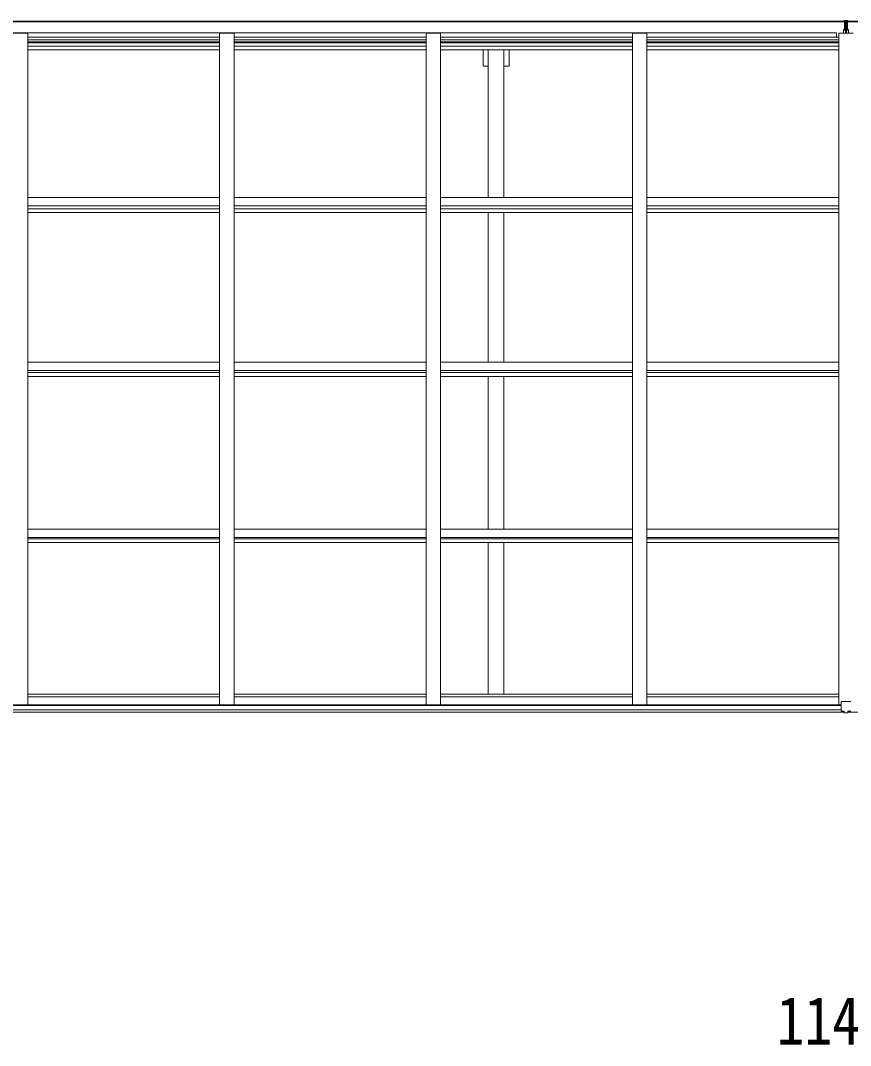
# Model space of a CAD drawing. Units: millimetres at full size; details may follow other scales. Extents: x -9783 to 9892, y -6828 to 6752.
# Drawn here: x 44 to 2924, y 762 to 4318 of the extents above; entities that cross this region are included whole.
import ezdxf
from ezdxf.enums import TextEntityAlignment as Align

# ---------------------------------------------------------------- set-up
doc = ezdxf.new("R2010")
doc.units = ezdxf.units.MM
doc.header["$LTSCALE"] = 35
for name, color, linetype, lineweight in [('0-1_本体', 4, 'Continuous', 9), ('0-7_SHAPE', 3, 'Continuous', 9), ('0-A_寸法', 6, 'Continuous', 9)]:
    doc.layers.add(name, color=color, linetype=linetype, lineweight=lineweight)
doc.styles.add('ＭＳ ゴシック', font='')
doc.styles.get('ＭＳ ゴシック').set_extended_font_data('MS Gothic')

msp = doc.modelspace()

# ---------------------------------------------------------------- linework, layer by layer
at = {"layer": '0-1_本体'}
for p, q in [((-2818.61, 4316.31), (2901.39, 4316.31)), ((-2818.61, 4314.25), (2901.39, 4314.25)), ((8634.39, 4316.31), (2914.39, 4316.31)), ((8634.39, 4314.25), (2914.39, 4314.25)), ((-2787.61, 4276.05), (2875.39, 4276.05)), ((18.89, 4274.21), (68.89, 4274.21)), ((68.89, 1944.1), (68.89, 4274.21)), ((734.89, 1944.1), (734.89, 4274.21)), ((734.89, 4274.21), (784.89, 4274.21)), ((784.89, 1944.1), (784.89, 4274.21)), ((1450.89, 1944.1), (1450.89, 4274.21)), ((1450.89, 4274.21), (1500.89, 4274.21)), ((1500.89, 1944.1), (1500.89, 4274.21)), ((2166.89, 1944.1), (2166.89, 4274.21)), ((2166.89, 4274.21), (2216.89, 4274.21)), ((2216.89, 1944.1), (2216.89, 4274.21)), ((2875.39, 4260.97), (2875.39, 4276.05)), ((2882.89, 1944.1), (2882.89, 4274.21)), ((2882.89, 4274.21), (2932.89, 4274.21)), ((68.89, 4260.97), (734.89, 4260.97)), ((68.89, 4251.61), (734.89, 4251.61)), ((68.89, 4244.53), (734.89, 4244.53)), ((68.89, 4240.75), (734.89, 4240.75)), ((784.89, 4260.97), (1450.89, 4260.97)), ((784.89, 4251.61), (1450.89, 4251.61)), ((784.89, 4244.53), (1450.89, 4244.53)), ((784.89, 4240.75), (1450.89, 4240.75)), ((1500.89, 4260.97), (2166.89, 4260.97)), ((1500.89, 4251.61), (2166.89, 4251.61)), ((1500.89, 4244.53), (2166.89, 4244.53)), ((1500.89, 4240.75), (2166.89, 4240.75)), ((2216.89, 4260.97), (2882.89, 4260.97)), ((2216.89, 4251.61), (2882.89, 4251.61)), ((2216.89, 4244.53), (2882.89, 4244.53)), ((2216.89, 4240.75), (2882.89, 4240.75)), ((68.89, 4229.4), (734.89, 4229.4)), ((68.89, 4216.58), (734.89, 4216.58)), ((784.89, 4229.4), (1450.89, 4229.4)), ((784.89, 4216.58), (1450.89, 4216.58)), ((1500.89, 4229.4), (2166.89, 4229.4)), ((1500.89, 4216.58), (2166.89, 4216.58)), ((1648.69, 4160.31), (1648.69, 4216.58)), ((1666.39, 3704.17), (1666.39, 4216.58)), ((1721.39, 3704.17), (1721.39, 4216.58)), ((1739.09, 4160.31), (1739.09, 4216.58)), ((2216.89, 4229.4), (2882.89, 4229.4)), ((2216.89, 4216.58), (2882.89, 4216.58)), ((1666.39, 4160.31), (1648.69, 4160.31)), ((1739.09, 4160.31), (1721.39, 4160.31)), ((68.89, 3704.17), (734.89, 3704.17)), ((784.89, 3704.17), (1450.89, 3704.17)), ((1500.89, 3704.17), (2166.89, 3704.17)), ((2216.89, 3704.17), (2882.89, 3704.17)), ((68.89, 3675.17), (734.89, 3675.17)), ((68.89, 3665.2), (734.89, 3665.2)), ((784.89, 3675.17), (1450.89, 3675.17)), ((784.89, 3665.2), (1450.89, 3665.2)), ((1500.89, 3675.17), (2166.89, 3675.17)), ((1500.89, 3665.2), (2166.89, 3665.2)), ((2216.89, 3675.17), (2882.89, 3675.17)), ((2216.89, 3665.2), (2882.89, 3665.2)), ((68.89, 3652.36), (734.89, 3652.36)), ((784.89, 3652.36), (1450.89, 3652.36)), ((1500.89, 3652.36), (2166.89, 3652.36)), ((1666.39, 3133.22), (1666.39, 3652.36)), ((1721.39, 3133.22), (1721.39, 3652.36)), ((2216.89, 3652.36), (2882.89, 3652.36)), ((68.89, 3133.22), (734.89, 3133.22)), ((784.89, 3133.22), (1450.89, 3133.22)), ((1500.89, 3133.22), (2166.89, 3133.22)), ((2216.89, 3133.22), (2882.89, 3133.22)), ((68.89, 3103.78), (734.89, 3103.78)), ((68.89, 3096.62), (734.89, 3096.62)), ((784.89, 3103.78), (1450.89, 3103.78)), ((784.89, 3096.62), (1450.89, 3096.62)), ((1500.89, 3103.78), (2166.89, 3103.78)), ((1500.89, 3096.62), (2166.89, 3096.62)), ((2216.89, 3103.78), (2882.89, 3103.78)), ((2216.89, 3096.62), (2882.89, 3096.62)), ((68.89, 3083.66), (734.89, 3083.66)), ((784.89, 3083.66), (1450.89, 3083.66)), ((1500.89, 3083.66), (2166.89, 3083.66)), ((1666.39, 2553.99), (1666.39, 3083.66)), ((1721.39, 2553.99), (1721.39, 3083.66)), ((2216.89, 3083.66), (2882.89, 3083.66)), ((68.89, 2553.99), (734.89, 2553.99)), ((784.89, 2553.99), (1450.89, 2553.99)), ((1500.89, 2553.99), (2166.89, 2553.99)), ((2216.89, 2553.99), (2882.89, 2553.99)), ((68.89, 2524.18), (734.89, 2524.18)), ((68.89, 2520.39), (734.89, 2520.39)), ((68.89, 2507.37), (734.89, 2507.37)), ((784.89, 2524.18), (1450.89, 2524.18)), ((784.89, 2520.39), (1450.89, 2520.39)), ((784.89, 2507.37), (1450.89, 2507.37)), ((1500.89, 2524.18), (2166.89, 2524.18)), ((1500.89, 2520.39), (2166.89, 2520.39)), ((1500.89, 2507.37), (2166.89, 2507.37)), ((1666.39, 1981.32), (1666.39, 2507.37)), ((1721.39, 1981.32), (1721.39, 2507.37)), ((2216.89, 2524.18), (2882.89, 2524.18)), ((2216.89, 2520.39), (2882.89, 2520.39)), ((2216.89, 2507.37), (2882.89, 2507.37)), ((68.89, 1981.32), (734.89, 1981.32)), ((68.89, 1972.2), (734.89, 1972.2)), ((784.89, 1981.32), (1450.89, 1981.32)), ((784.89, 1972.2), (1450.89, 1972.2)), ((1500.89, 1981.32), (2166.89, 1981.32)), ((1500.89, 1972.2), (2166.89, 1972.2)), ((2216.89, 1981.32), (2882.89, 1981.32)), ((2216.89, 1972.2), (2882.89, 1972.2)), ((-2804.15, 1944.1), (2891.93, 1944.1)), ((-2803.61, 1941.74), (2891.39, 1941.74)), ((-2803.61, 1926.08), (2891.39, 1926.08)), ((-2813.61, 1918.65), (2901.39, 1918.65)), ((8629.39, 1918.65), (2914.39, 1918.65))]:
    msp.add_line(p, q, dxfattribs=at)
at = {"layer": '0-7_SHAPE'}
for p, q in [((2901.39, 4318.03), (2906.23, 4318.33)), ((2901.39, 4315.03), (2901.39, 4318.03)), ((2906.39, 4315.34), (2901.39, 4315.03)), ((2901.39, 4313.53), (2901.39, 4315.03)), ((2902.39, 4312.53), (2906.39, 4312.53)), ((2902.39, 4310.7), (2902.39, 4312.53)), ((2902.39, 4310.7), (2906.39, 4310.63)), ((2902.39, 4307.1), (2902.39, 4310.7)), ((2902.39, 4307.1), (2906.39, 4307.04)), ((2902.39, 4298.87), (2902.39, 4307.1)), ((2906.23, 4318.33), (2907.89, 4318.43)), ((2907.89, 4315.43), (2906.39, 4315.33)), ((2906.39, 4312.53), (2906.39, 4315.33)), ((2906.39, 4312.53), (2906.39, 4301.82)), ((2907.89, 4318.43), (2907.89, 4315.43)), ((2914.39, 4315.03), (2907.89, 4315.43)), ((2909.39, 4312.53), (2913.39, 4312.53)), ((2909.39, 4312.53), (2909.39, 4301.82)), ((2909.39, 4310.63), (2913.39, 4310.63)), ((2913.39, 4310.63), (2913.39, 4312.53)), ((2914.39, 4313.53), (2914.39, 4315.03)), ((2899.39, 4286.97), (2906.39, 4287.03)), ((2899.39, 4285.59), (2906.39, 4285.53)), ((2899.39, 4274.21), (2899.39, 4285.09)), ((2902.39, 4298.87), (2906.39, 4298.83)), ((2902.39, 4287), (2902.39, 4298.87)), ((2906.39, 4301.82), (2909.39, 4301.82)), ((2906.39, 4294.75), (2906.39, 4301.82)), ((2906.39, 4294.75), (2909.39, 4294.75)), ((2906.39, 4285.1), (2906.39, 4294.75)), ((2906.39, 4285.1), (2909.39, 4285.1)), ((2906.39, 4278.03), (2906.39, 4285.1)), ((2906.39, 4278.03), (2909.39, 4278.03)), ((2906.39, 4278.03), (2906.39, 4274.21)), ((2909.39, 4294.75), (2909.39, 4301.82)), ((2909.39, 4285.1), (2909.39, 4294.75)), ((2916.39, 4286.47), (2909.39, 4286.53)), ((2909.39, 4278.03), (2909.39, 4285.1)), ((2909.39, 4278.03), (2909.39, 4274.21)), ((2913.39, 4287), (2913.39, 4298.83)), ((2916.39, 4285.59), (2916.39, 4286.47)), ((2916.39, 4274.21), (2916.39, 4285.09)), ((2891.39, 1922.19), (2891.39, 1954.51)), ((2891.39, 1922.19), (2891.39, 1922.15)), ((2923.39, 1955.51), (2892.39, 1955.51)), ((2901.39, 1921.42), (2892.39, 1921.47)), ((2914.39, 1921.42), (2923.39, 1921.47))]:
    msp.add_line(p, q, dxfattribs=at)
for points in [[(2907.89, 4318.43), (2914.39, 4318.03), (2914.39, 4315.03)], [(2909.39, 4307.04), (2913.39, 4307.04), (2913.39, 4310.63)], [(2909.39, 4298.83), (2913.39, 4298.83), (2913.39, 4307.04)], [(2906.39, 4286.53), (2899.39, 4286.47), (2899.39, 4286.97)], [(2906.39, 4285.03), (2899.39, 4285.09), (2899.39, 4285.59), (2899.39, 4286.47)], [(2909.39, 4287.03), (2916.39, 4286.97), (2916.39, 4286.47)], [(2909.39, 4285.53), (2916.39, 4285.59), (2916.39, 4285.09), (2909.39, 4285.03)], [(2907.89, 1915.99), (2901.39, 1916.39), (2901.39, 1921.42)], [(2907.89, 1915.99), (2914.39, 1916.39), (2914.39, 1921.42)]]:
    msp.add_lwpolyline(points, dxfattribs=at)
for centre, start, end in [((2902.39, 4313.53), 180, 270), ((2913.39, 4313.53), 270, 0), ((2892.39, 1954.51), 90, 180), ((2923.39, 1954.51), 0, 90)]:
    msp.add_arc(centre, 1, start, end, dxfattribs=at)
for centre, major_axis, ratio, start_param, end_param in [((2906.41, 4315.33), (0.18, -2.99), 0.008711, 3.1415927, 4.7113235), ((2734.52, 4304.82), (171.87, 10.52), 0.017422, 6.2821194, 6.2831848), ((2892.39, 1922.18), (1, -0.012), 0.707053, 3.2044821, 4.7211143), ((2923.39, 1922.18), (-1, -0.012), 0.707053, 1.562071, 3.0787032)]:
    msp.add_ellipse(centre, major_axis=major_axis, ratio=ratio, start_param=start_param, end_param=end_param, dxfattribs=at)

# ---------------------------------------------------------------- texts
at = {"layer": '0-A_寸法', "color": 7, "style": 'ＭＳ ゴシック', "width": 0.85}
msp.add_text('11496', height=166.8, dxfattribs=at).set_placement((2667.26, 714.48), align=Align.BOTTOM_LEFT)

doc.saveas('drawing.dxf')
